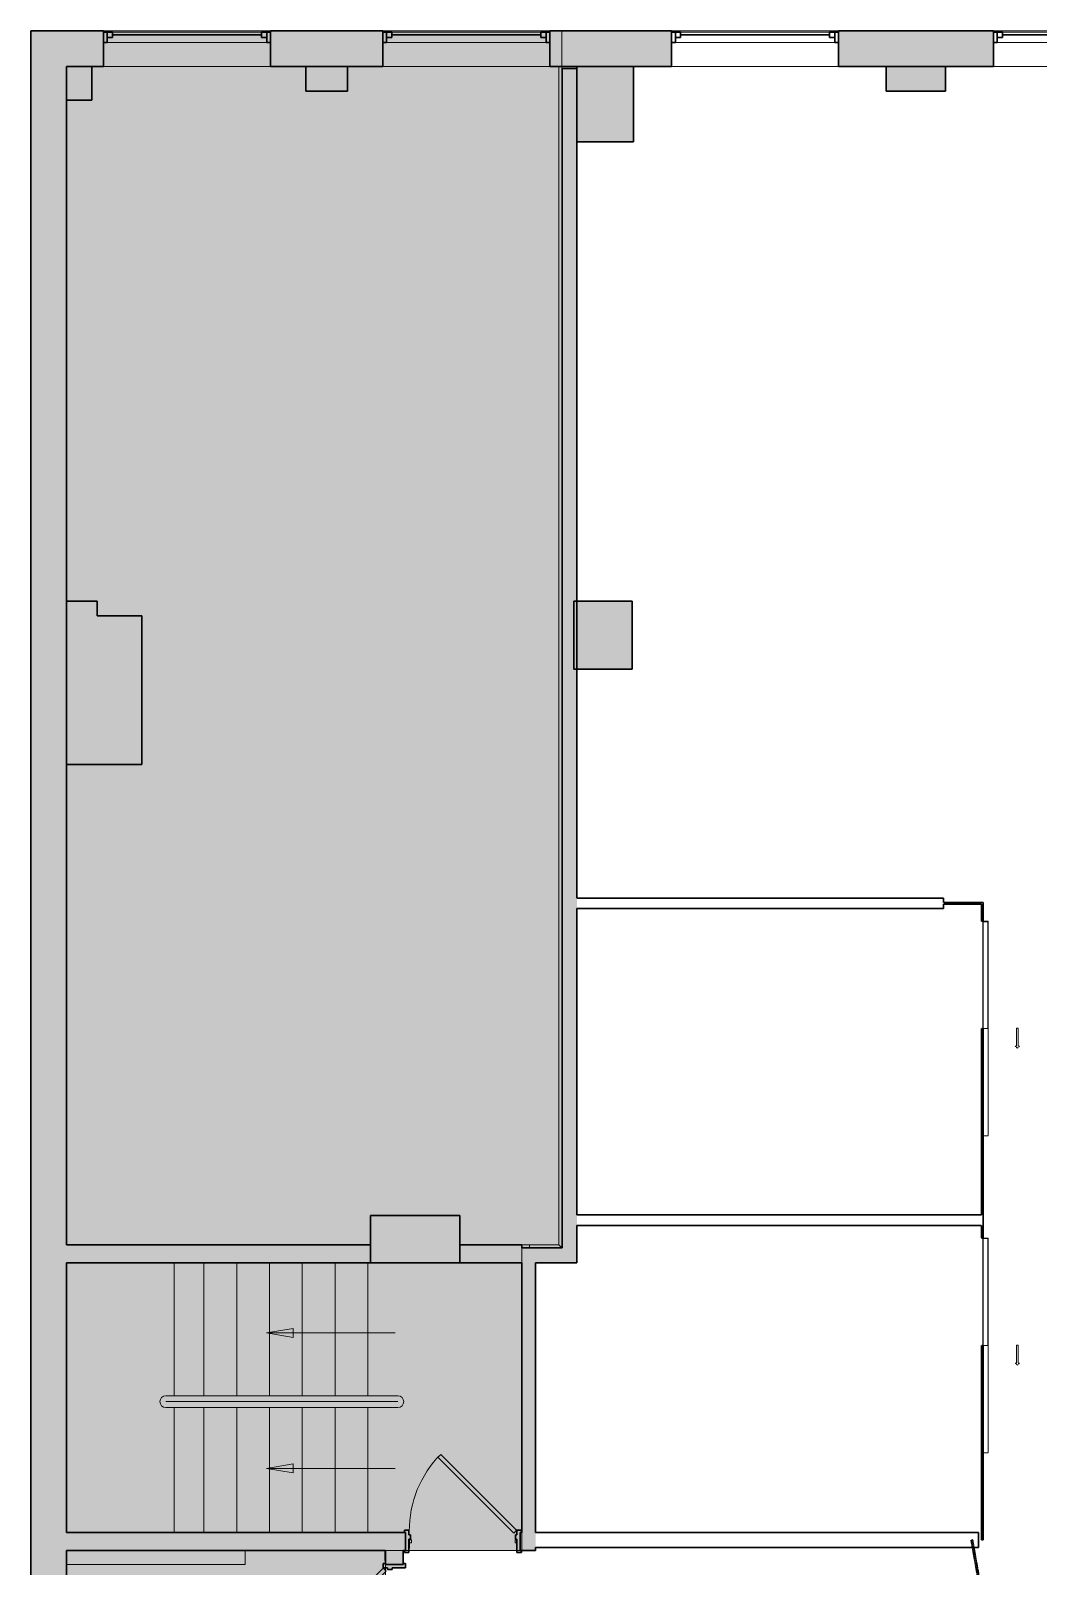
# Model space of a CAD drawing. Header units: inches. Extents: x 624 to 2155, y -334 to 1857.
# Drawn here: x 1524 to 1862, y 1342 to 1857 of the extents above; entities that cross this region are included whole.
import ezdxf

# ---------------------------------------------------------------- set-up
doc = ezdxf.new("R2010")
doc.units = ezdxf.units.IN
doc.header["$MEASUREMENT"] = 0
doc.linetypes.add('Demolished', pattern=[0.1875, 0.125, -0.0625])
for name, color, linetype, lineweight in [('1600 K ST MEZZANINE_dwg', 8, 'Continuous', 9), ('A-DETL-GENF', 92, 'Continuous', 9), ('A-DETL-THIN', 151, 'Continuous', 9), ('A-DOOR', 31, 'Demolished', 9), ('A-Door-Exst', 7, 'Continuous', 9), ('A-GENM', 13, 'Continuous', 18), ('A-GLAZ', 151, 'Continuous', 18), ('A-WALL', 113, 'Continuous', 18), ('A-Wall-Exst', 7, 'Continuous', 9), ('A-WALL-PATT', 111, 'Continuous', 18), ('I-WALL', 2, 'Continuous', 18), ('XAR$0$AFLST', 7, 'Continuous', 9), ('XAR$0$AWA', 7, 'Continuous', 9)]:
    doc.layers.add(name, color=color, linetype=linetype, lineweight=lineweight)

# ---------------------------------------------------------------- blocks, each defined once
blk = doc.blocks.new('Barn Door - Glass Door - Int-GL1-GLSS-36_ x 84_-6979444-Level MEZZ DEMOLITION')
at = {"layer": 'A-DETL-GENF', "color": 7, "linetype": 'Demolished'}
for p, q in [((17.91, 12), (23.91, 12)), ((17.91, 11.5), (17.91, 12)), ((17.91, 11.5), (23.91, 11.5)), ((23.91, 12.46), (23.91, 12)), ((24.62, 11.75), (23.91, 12.46)), ((24.62, 11.75), (23.91, 11.04)), ((23.91, 11.04), (23.91, 11.5))]:
    blk.add_line(p, q, dxfattribs=at)
at = {"layer": 'A-DOOR', "color": 7}
for p, q in [((-18, 2), (54, 2)), ((-18, 2), (-18, 0.25)), ((-18, 0.25), (54, 0.25)), ((-17.81, 1.87), (18, 1.87)), ((-17.81, 1.87), (-17.81, 0.12)), ((18, 0.12), (-17.81, 0.12)), ((18, 1.87), (18, 0.12)), ((54, 2), (54, 0.25))]:
    blk.add_line(p, q, dxfattribs=at)
blk = doc.blocks.new('1600 K ST MEZZANINE_dwg-7073454-Level MEZZ DEMOLITION')
at = {"lineweight": 9}
for points in [[(1895.71, 1418.7), (1886.71, 1420.2), (1895.71, 1421.7)], [(1895.71, 1373.26), (1886.71, 1374.76), (1895.71, 1376.26)]]:
    blk.add_hatch(color=256, dxfattribs=at).paths.add_polyline_path(points, flags=0)
for p, q in [((1886.71, 1420.2), (1895.71, 1421.7)), ((1895.71, 1421.7), (1895.71, 1418.7)), ((1886.71, 1420.2), (1929.87, 1420.2)), ((1895.71, 1418.7), (1886.71, 1420.2)), ((1886.71, 1374.76), (1895.71, 1376.26)), ((1895.71, 1376.26), (1895.71, 1373.26)), ((1886.71, 1374.76), (1929.87, 1374.76)), ((1895.71, 1373.26), (1886.71, 1374.76))]:
    blk.add_line(p, q, dxfattribs=at)
at = {"layer": 'A-Door-Exst', "flags": 128}
for points in [[(1934.5, 1348.03), (1934.72, 1348.03), (1934.72, 1351.03)], [(1970.75, 1348.03), (1970.72, 1348.03), (1970.72, 1351.03)]]:
    blk.add_lwpolyline(points, dxfattribs=at)
for points in [[(1934.72, 1350.78), (1935.35, 1350.78), (1935.35, 1349.78), (1934.72, 1349.78)], [(1970.72, 1350.78), (1970.1, 1350.78), (1970.1, 1349.78), (1970.72, 1349.78)]]:
    blk.add_lwpolyline(points, close=True, dxfattribs=at)
at = {"layer": 'A-Wall-Exst'}
for p, q in [((1976.99, 1353.28), (1976.99, 1443.7)), ((1976.99, 1347.28), (1976.99, 1348.28))]:
    blk.add_line(p, q, dxfattribs=at)
at = {"layer": 'A-Wall-Exst', "flags": 128}
for points in [[(1984.83, 1844.85), (1984.83, 1449.7), (1974.99, 1449.7), (1972.36, 1449.7)], [(1926.43, 1347.28), (1926.43, 1343.88), (1926.63, 1343.88)]]:
    blk.add_lwpolyline(points, dxfattribs=at)
at = {"layer": 'A-WALL-PATT', "color": 7, "lineweight": 9}
for p, q in [((1984.83, 1449.7), (1985.83, 1448.7)), ((1985.83, 1448.7), (1984.83, 1449.7)), ((1926.63, 1343.88), (1926.43, 1343.88))]:
    blk.add_line(p, q, dxfattribs=at)
at = {"layer": 'A-WALL-PATT', "color": 7, "lineweight": 9, "flags": 128}
blk.add_lwpolyline([(1974.99, 1448.7), (1974.99, 1449.7)], close=True, dxfattribs=at)
at = {"layer": 'XAR$0$AFLST'}
for p, q in [((1855.75, 1399.16), (1855.75, 1443.7)), ((1865.75, 1399.16), (1865.75, 1443.7)), ((1876.75, 1443.7), (1876.75, 1399.16)), ((1887.75, 1443.7), (1887.75, 1399.16)), ((1898.75, 1443.7), (1898.75, 1399.16)), ((1909.75, 1443.7), (1909.75, 1399.16)), ((1920.75, 1443.7), (1920.75, 1399.16)), ((1930.79, 1399.16), (1852.97, 1399.16)), ((1930.79, 1397.16), (1852.97, 1397.16)), ((1852.97, 1395.16), (1930.79, 1395.16)), ((1855.75, 1395.16), (1855.75, 1353.28)), ((1865.75, 1395.16), (1865.75, 1353.28)), ((1876.75, 1395.16), (1876.75, 1353.28)), ((1887.75, 1395.16), (1887.75, 1353.28)), ((1898.75, 1395.16), (1898.75, 1353.28)), ((1909.75, 1395.16), (1909.75, 1353.28)), ((1920.75, 1395.16), (1920.75, 1353.28))]:
    blk.add_line(p, q, dxfattribs=at)
for centre, start, end in [((1852.97, 1397.16), 90, 270), ((1930.79, 1397.16), 270, 90)]:
    blk.add_arc(centre, 2, start, end, dxfattribs=at)
at = {"layer": 'XAR$0$AWA', "flags": 128}
blk.add_lwpolyline([(1819.63, 1342.51), (1879.63, 1342.51), (1879.63, 1347.28)], dxfattribs=at)
blk = doc.blocks.new('Door - Single - Solid Door EXSITING-7822681-Level MEZZ DEMOLITION')
at = {"layer": 'A-DOOR', "linetype": 'Continuous', "lineweight": 18}
h = blk.add_hatch(color=10, dxfattribs=at)
h.paths.add_polyline_path([(-15.63, 3.66), (-15.63, 2.91), (-15.26, 2.91), (-15.26, -3.09), (-15.63, -3.09), (-15.63, -3.84), (-14.13, -3.84), (-14.13, -2.34), (-13.63, -2.34), (-13.63, -0.84), (-14.13, -0.84), (-14.13, 3.66), (-15.26, 3.66)], flags=0)
h.paths.add_polyline_path([(23.62, 3.66), (22.12, 3.66), (22.12, -0.84), (21.62, -0.84), (21.62, -2.34), (22.12, -2.34), (22.12, -3.84), (23.62, -3.84), (23.62, -3.09), (23.24, -3.09), (23.24, 2.91), (23.62, 2.91)], flags=0)
at = {"layer": 'A-DOOR', "color": 8, "linetype": 'Continuous', "lineweight": 30}
for p, q in [((-15.63, 3.66), (-14.13, 3.66)), ((-15.63, 2.91), (-15.63, 3.66)), ((-14.13, 3.66), (-14.13, -0.84)), ((22.12, 3.66), (23.62, 3.66)), ((22.12, -0.84), (22.12, 3.66)), ((23.62, 3.66), (23.62, 2.91)), ((-15.63, -3.84), (-15.63, -3.09)), ((-14.13, -3.84), (-15.63, -3.84)), ((-14.13, -0.84), (-13.63, -0.84)), ((-14.13, -2.34), (-14.13, -3.84)), ((-13.63, -2.34), (-14.13, -2.34)), ((-13.03, -2.87), (-14.01, -3.84)), ((-14.01, -3.84), (11.45, -29.29)), ((-13.63, -0.84), (-13.63, -2.34)), ((12.42, -28.32), (-13.03, -2.87)), ((21.62, -0.84), (22.12, -0.84)), ((21.62, -2.34), (21.62, -0.84)), ((22.12, -2.34), (21.62, -2.34)), ((22.12, -3.84), (22.12, -2.34)), ((23.62, -3.84), (22.12, -3.84)), ((23.62, -3.09), (23.62, -3.84)), ((11.45, -29.29), (12.42, -28.32))]:
    blk.add_line(p, q, dxfattribs=at)
at = {"layer": 'A-DOOR', "linetype": 'Continuous'}
blk.add_arc((-14.01, -3.84), 36, 315, 0.5, dxfattribs=at)
blk = doc.blocks.new('Door - Single - Solid Door 2_6-7274854-Level MEZZ DEMOLITION')
at = {"layer": 'A-DOOR', "linetype": 'Continuous', "lineweight": 18}
h = blk.add_hatch(color=10, dxfattribs=at)
h.paths.add_polyline_path([(20.62, -3.84), (20.62, -3.09), (20.24, -3.09), (20.24, 2.91), (20.62, 2.91), (20.62, 3.66), (19.12, 3.66), (19.12, -0.84), (18.62, -0.84), (18.62, -2.34), (19.12, -2.34), (19.12, -3.84), (20.24, -3.84)], flags=0)
h.paths.add_polyline_path([(-10.63, -2.34), (-10.63, -0.84), (-11.13, -0.84), (-11.13, 3.66), (-12.63, 3.66), (-12.63, 2.91), (-12.26, 2.91), (-12.26, -3.09), (-12.63, -3.09), (-12.63, -3.84), (-11.13, -3.84), (-11.13, -2.34)], flags=0)
at = {"layer": 'A-DOOR', "color": 8, "linetype": 'Continuous', "lineweight": 30}
for p, q in [((-12.63, 3.66), (-11.13, 3.66)), ((-12.63, 2.91), (-12.63, 3.66)), ((-11.13, 3.66), (-11.13, -0.84)), ((19.12, 3.66), (20.62, 3.66)), ((19.12, -0.84), (19.12, 3.66)), ((20.62, 3.66), (20.62, 2.91)), ((-12.63, -3.84), (-12.63, -3.09)), ((-11.13, -3.84), (-12.63, -3.84)), ((-11.13, -0.84), (-10.63, -0.84)), ((-11.13, -2.34), (-11.13, -3.84)), ((-10.63, -2.34), (-11.13, -2.34)), ((-10.03, -2.87), (-11.01, -3.84)), ((-11.01, -3.84), (10.21, -25.05)), ((-10.63, -0.84), (-10.63, -2.34)), ((11.18, -24.08), (-10.03, -2.87)), ((18.62, -0.84), (19.12, -0.84)), ((18.62, -2.34), (18.62, -0.84)), ((19.12, -2.34), (18.62, -2.34)), ((19.12, -3.84), (19.12, -2.34)), ((20.62, -3.84), (19.12, -3.84)), ((20.62, -3.09), (20.62, -3.84)), ((10.21, -25.05), (11.18, -24.08))]:
    blk.add_line(p, q, dxfattribs=at)
at = {"layer": 'A-DOOR', "linetype": 'Continuous'}
blk.add_arc((-11.01, -3.84), 30, 315, 0.5, dxfattribs=at)
blk = doc.blocks.new('Generic Models 1 - Generic Models 1-7194762-Level MEZZ DEMOLITION')
at = {"layer": 'A-GENM', "lineweight": 9}
h = blk.add_hatch(color=7, dxfattribs=at)
h.paths.add_polyline_path([(2190.28, 1049.66), (2200.38, 1049.66), (2200.38, 1062.93), (2173, 1062.93), (2173, 1049.66)], flags=0)
h.paths.add_polyline_path([(2200.38, 1262.58), (2200.38, 1270.53), (2176.63, 1270.53), (2176.63, 1262.58)], flags=0)
h.paths.add_polyline_path([(2367.13, 1346.73), (2374.63, 1346.73), (2374.63, 1365.98), (2367.13, 1365.98)], flags=0)
h.paths.add_polyline_path([(1921.63, 1443.7), (1951.63, 1443.7), (1951.63, 1459.54), (1921.63, 1459.54), (1921.63, 1448.7)], flags=0)
h.paths.add_polyline_path([(2184.63, 1445.23), (2205.63, 1445.23), (2205.63, 1459.73), (2184.63, 1459.73)], flags=0)
h.paths.add_polyline_path([(2367.63, 1446.22), (2374.63, 1446.22), (2374.63, 1459.73), (2367.63, 1459.73), (2367.63, 1452.47)], flags=0)
h.paths.add_polyline_path([(1819.63, 1610.85), (1844.88, 1610.85), (1844.88, 1660.6), (1829.88, 1660.6), (1829.88, 1665.6), (1819.63, 1665.6), (1819.63, 1643.59)], flags=0)
h.paths.add_polyline_path([(2365.13, 1630.31), (2374.63, 1630.31), (2374.63, 1681.1), (2365.13, 1681.1), (2365.13, 1643.59)], flags=0)
h.paths.add_polyline_path([(1994.4, 1642.75), (2009.38, 1642.75), (2009.38, 1665.6), (1990.88, 1665.6), (1990.88, 1642.75)], flags=0)
h.paths.add_polyline_path([(2224.38, 1646.48), (2224.38, 1665.6), (2205.88, 1665.6), (2205.88, 1646.48)], flags=0)
h.paths.add_polyline_path([(1990.88, 1819.62), (2009.88, 1819.62), (2009.88, 1844.85), (1990.83, 1844.85), (1990.83, 1844.2), (1990.88, 1844.2)], flags=0)
h.paths.add_polyline_path([(2232.75, 1833.6), (2232.75, 1844.85), (2205.88, 1844.85), (2205.88, 1833.6)], flags=0)
h.paths.add_polyline_path([(1819.63, 1833.6), (1828.13, 1833.6), (1828.13, 1844.85), (1819.63, 1844.85)], flags=0)
h.paths.add_polyline_path([(2366, 1836.23), (2374.63, 1836.23), (2374.63, 1844.85), (2356.63, 1844.85), (2356.63, 1836.23)], flags=0)
h.paths.add_polyline_path([(2094.6, 1836.6), (2114.57, 1836.6), (2114.57, 1844.85), (2094.6, 1844.85), (2094.6, 1844.2)], flags=0)
h.paths.add_polyline_path([(1899.93, 1836.6), (1913.9, 1836.6), (1913.9, 1844.85), (1899.93, 1844.85)], flags=0)
at = {"layer": 'A-GENM', "color": 8, "lineweight": 30}
for p, q in [((1828.13, 1844.85), (1819.63, 1844.85)), ((1819.63, 1844.85), (1819.63, 1833.6)), ((1828.13, 1833.6), (1828.13, 1844.85)), ((1913.9, 1844.85), (1899.93, 1844.85)), ((1899.93, 1844.85), (1899.93, 1836.6)), ((1913.9, 1836.6), (1913.9, 1844.85)), ((2009.88, 1844.85), (1990.83, 1844.85)), ((1990.83, 1844.85), (1990.83, 1819.62)), ((2009.88, 1819.62), (2009.88, 1844.85)), ((2114.57, 1844.85), (2094.6, 1844.85)), ((2094.6, 1844.85), (2094.6, 1836.6)), ((2114.57, 1836.6), (2114.57, 1844.85)), ((1819.63, 1833.6), (1828.13, 1833.6)), ((1899.93, 1836.6), (1913.9, 1836.6)), ((2094.6, 1836.6), (2114.57, 1836.6)), ((1990.83, 1819.62), (2009.88, 1819.62)), ((1829.88, 1665.6), (1819.63, 1665.6)), ((1819.63, 1665.6), (1819.63, 1610.85)), ((1829.88, 1660.6), (1829.88, 1665.6)), ((2009.38, 1665.6), (1989.88, 1665.6)), ((1989.88, 1665.6), (1989.88, 1642.75)), ((2009.38, 1642.75), (2009.38, 1665.6)), ((1844.88, 1660.6), (1829.88, 1660.6)), ((1844.88, 1610.85), (1844.88, 1660.6)), ((1989.88, 1642.75), (2009.38, 1642.75)), ((1819.63, 1610.85), (1844.88, 1610.85)), ((1921.63, 1459.54), (1921.63, 1443.7)), ((1951.63, 1459.54), (1921.63, 1459.54)), ((1951.63, 1443.7), (1951.63, 1459.54)), ((1921.63, 1443.7), (1951.63, 1443.7))]:
    blk.add_line(p, q, dxfattribs=at)
blk = doc.blocks.new('Window-Double-Hung - 48_ X 48_-7273519-Level MEZZ DEMOLITION')
at = {"layer": 'A-GLAZ'}
for p, q in [((-28, 6), (28, 6)), ((28, -6), (-28, -6))]:
    blk.add_line(p, q, dxfattribs=at)
at = {"layer": 'A-GLAZ', "color": 8, "lineweight": 30}
for p, q in [((-28, -6), (-28, 6)), ((28, 6), (28, -6)), ((-28, -2), (-26.75, -2)), ((-26.75, -5.5), (-26.75, -2)), ((-26.75, -3.75), (-25, -3.75)), ((-25, -5.5), (-25, -3.75)), ((-25, -4.625), (25, -4.625)), ((25, -5.5), (25, -3.75)), ((26.75, -3.75), (25, -3.75)), ((26.75, -2), (28, -2)), ((26.75, -5.5), (26.75, -2)), ((-28, -5.5), (-25, -5.5)), ((25, -5.5), (28, -5.5))]:
    blk.add_line(p, q, dxfattribs=at)
at = {"layer": 'A-GLAZ', "lineweight": 9}
for p, q in [((-26.75, -2), (26.75, -2)), ((-25, -5.5), (25, -5.5))]:
    blk.add_line(p, q, dxfattribs=at)
blk = doc.blocks.new('Window-Double-Hung - 48_ X 48_-7273517-Level MEZZ DEMOLITION')
at = {"layer": 'A-GLAZ', "color": 8, "lineweight": 30}
for p, q in [((-28, 6), (-28, -6)), ((-28, 5.5), (-25, 5.5)), ((-26.75, 5.5), (-26.75, 2)), ((-25, 5.5), (-25, 3.75)), ((25, 5.5), (28, 5.5)), ((25, 5.5), (25, 3.75)), ((26.75, 5.5), (26.75, 2)), ((28, -6), (28, 6)), ((-28, 2), (-26.75, 2)), ((-26.75, 3.75), (-25, 3.75)), ((-25, 4.625), (25, 4.625)), ((26.75, 3.75), (25, 3.75)), ((26.75, 2), (28, 2))]:
    blk.add_line(p, q, dxfattribs=at)
at = {"layer": 'A-GLAZ'}
for p, q in [((28, 6), (-28, 6)), ((-28, -6), (28, -6))]:
    blk.add_line(p, q, dxfattribs=at)
at = {"layer": 'A-GLAZ', "lineweight": 9}
for p, q in [((-25, 5.5), (25, 5.5)), ((-26.75, 2), (26.75, 2))]:
    blk.add_line(p, q, dxfattribs=at)
blk = doc.blocks.new('Window-Double-Hung - 48_ X 48_-V1-Level MEZZ DEMOLITION')
at = {"layer": 'A-GLAZ', "color": 8, "lineweight": 30}
for p, q in [((-28, 6), (-28, -6)), ((-28, 5.5), (-25, 5.5)), ((-26.75, 5.5), (-26.75, 2)), ((-25, 5.5), (-25, 3.75)), ((25, 5.5), (28, 5.5)), ((25, 5.5), (25, 3.75)), ((26.75, 5.5), (26.75, 2)), ((28, -6), (28, 6)), ((-28, 2), (-26.75, 2)), ((-26.75, 3.75), (-25, 3.75)), ((-25, 4.625), (25, 4.625)), ((26.75, 3.75), (25, 3.75)), ((26.75, 2), (28, 2))]:
    blk.add_line(p, q, dxfattribs=at)
at = {"layer": 'A-GLAZ'}
for p, q in [((28, 6), (-28, 6)), ((-28, -6), (28, -6))]:
    blk.add_line(p, q, dxfattribs=at)
at = {"layer": 'A-GLAZ', "lineweight": 9}
for p, q in [((-25, 5.5), (25, 5.5)), ((-26.75, 2), (26.75, 2))]:
    blk.add_line(p, q, dxfattribs=at)

msp = doc.modelspace()

# ---------------------------------------------------------------- hatches: boundary and pattern name
at = {"layer": 'A-DETL-GENF'}
h = msp.add_hatch(color=9, dxfattribs=at)
h.paths.add_polyline_path([(1702.63, 937.92), (1713.66, 937.92), (1711.19, 969.25), (1696.31, 969.25), (1696.31, 968.5), (1694.81, 968.5), (1694.81, 970), (1694.31, 970), (1694.31, 971.5), (1694.81, 971.5), (1694.81, 975.25), (1658.56, 975.25), (1658.56, 971.5), (1659.06, 971.5), (1659.06, 970), (1658.56, 970), (1658.56, 968.5), (1657.06, 968.5), (1657.06, 969.25), (1536.44, 969.25), (1536.44, 937.92), (1698.55, 937.92)], flags=0)
h.paths.add_polyline_path([(1719.68, 937.92), (1837.6, 937.92), (1835.91, 971.38), (1717.04, 971.38), (1717.21, 969.25)], flags=0)
h.paths.add_polyline_path([(2066.87, 937.92), (2154.72, 937.92), (2154.72, 1207.73), (2128.64, 1207.73), (2128.64, 1061.08), (2128.89, 1061.08), (2128.89, 1041.2), (2098.51, 1041.2), (2098.51, 995.15), (1863.44, 995.15), (1863.44, 937.92), (2066.28, 937.92)], flags=0)
h.paths.add_polyline_path([(1855.07, 937.92), (1857.44, 937.92), (1857.44, 968.38), (1842.07, 968.38), (1843.61, 937.92), (1853.4, 937.92)], flags=0)
h.paths.add_polyline_path([(1858.97, 974.38), (1859.94, 974.38), (1859.94, 995.15), (1856.19, 995.15), (1856.19, 974.38), (1857.44, 974.38)], flags=0)
h.paths.add_polyline_path([(1646.44, 975.25), (1646.44, 977.63), (1645.69, 977.63), (1645.69, 979.13), (1647.19, 979.13), (1647.19, 979.63), (1648.69, 979.63), (1648.69, 979.13), (1652.44, 979.13), (1652.44, 1009.38), (1648.69, 1009.38), (1648.69, 1008.88), (1647.19, 1008.88), (1647.19, 1009.38), (1645.69, 1009.38), (1645.69, 1010.88), (1646.44, 1010.88), (1646.44, 1025.33), (1627.94, 1025.33), (1627.94, 1041.58), (1632.94, 1041.58), (1632.94, 1133.08), (1536.44, 1133.08), (1536.44, 975.25), (1645.69, 975.25)], flags=0)
h.paths.add_polyline_path([(1652.44, 1041.58), (1728.44, 1041.58), (1728.44, 1074.08), (1726.44, 1074.08), (1726.44, 1095.2), (1728.44, 1095.2), (1728.44, 1095.45), (1726.44, 1095.45), (1726.44, 1116.58), (1728.44, 1116.58), (1728.44, 1184.58), (1726.44, 1184.58), (1726.44, 1205.7), (1728.44, 1205.7), (1728.44, 1205.95), (1726.44, 1205.95), (1726.44, 1227.08), (1728.44, 1227.08), (1728.44, 1258.73), (1638.94, 1258.73), (1638.94, 1154.95), (1727.44, 1154.95), (1727.44, 1146.95), (1638.94, 1146.95), (1638.94, 1041.58), (1646.44, 1041.58)], flags=0)
h.paths.add_polyline_path([(1616.25, 1137.08), (1632.94, 1137.08), (1632.94, 1160.68), (1536.44, 1160.68), (1536.44, 1137.08), (1541.29, 1137.08)], flags=0)
h.paths.add_polyline_path([(1620.76, 1164.68), (1632.94, 1164.68), (1632.94, 1258.73), (1628.44, 1258.73), (1628.44, 1275.92), (1643.44, 1275.92), (1643.44, 1309.66), (1642.69, 1309.66), (1642.69, 1311.16), (1643.44, 1311.16), (1643.44, 1341.41), (1642.69, 1341.41), (1642.69, 1342.91), (1643.44, 1342.91), (1643.44, 1347.28), (1536.44, 1347.28), (1536.44, 1164.68), (1542.12, 1164.68)], flags=0)
h.paths.add_polyline_path([(1690.44, 1264.73), (1728.44, 1264.73), (1728.44, 1296.45), (1692.92, 1296.45), (1692.92, 1295.7), (1691.42, 1295.7), (1691.42, 1301.2), (1690.92, 1301.2), (1690.92, 1302.7), (1691.42, 1302.7), (1691.42, 1303.45), (1661.17, 1303.45), (1661.17, 1302.7), (1661.67, 1302.7), (1661.67, 1301.2), (1661.17, 1301.2), (1661.17, 1295.7), (1659.67, 1295.7), (1659.67, 1296.45), (1649.44, 1296.45), (1649.44, 1275.92), (1690.44, 1275.92)], flags=0)
h.paths.add_polyline_path([(1687.56, 1347.28), (1687.56, 1351.03), (1687.06, 1351.03), (1687.06, 1352.53), (1687.56, 1352.53), (1687.56, 1354.03), (1689.06, 1354.03), (1689.06, 1353.28), (1689.17, 1353.28), (1689.17, 1443.7), (1536.44, 1443.7), (1536.44, 1353.28), (1649.81, 1353.28), (1649.81, 1354.03), (1651.31, 1354.03), (1651.31, 1352.53), (1651.81, 1352.53), (1651.81, 1351.03), (1651.31, 1351.03), (1651.31, 1347.28), (1683.48, 1347.28)], flags=0)
h.paths.add_polyline_path([(1689.17, 1448.7), (1702.64, 1448.7), (1702.64, 1844.85), (1698.57, 1844.85), (1698.57, 1856.85), (1642.57, 1856.85), (1642.57, 1844.85), (1630.71, 1844.85), (1630.71, 1836.6), (1616.74, 1836.6), (1616.74, 1844.85), (1604.87, 1844.85), (1604.87, 1856.85), (1548.87, 1856.85), (1548.87, 1844.85), (1544.94, 1844.85), (1544.94, 1833.6), (1536.44, 1833.6), (1536.44, 1665.6), (1546.69, 1665.6), (1546.69, 1660.6), (1561.69, 1660.6), (1561.69, 1610.85), (1536.44, 1610.85), (1536.44, 1449.7), (1638.44, 1449.7), (1638.44, 1459.54), (1668.44, 1459.54), (1668.44, 1449.7), (1689.17, 1449.7), (1689.17, 1448.86)], flags=0)
at = {"layer": 'A-WALL-PATT', "lineweight": 9}
for points in [[(1536.44, 937.92), (1536.44, 1856.85), (1524.44, 1856.85), (1524.44, 937.92), (1535.49, 937.92)], [(1702.69, 1448.7), (1707.69, 1448.7), (1707.69, 1844.2), (1702.69, 1844.2), (1702.69, 1449.7)], [(1536.44, 1443.7), (1638.44, 1443.7), (1638.44, 1449.7), (1536.44, 1449.7)], [(1689.17, 1443.7), (1689.17, 1449.7), (1668.44, 1449.7), (1668.44, 1443.7)], [(1693.79, 1347.28), (1693.79, 1448.7), (1689.17, 1448.7), (1689.17, 1347.28), (1692.54, 1347.28)], [(1702.69, 1443.7), (1707.69, 1443.7), (1707.69, 1448.7), (1693.79, 1448.7), (1693.79, 1443.7), (1702.47, 1443.7)]]:
    msp.add_hatch(color=7, dxfattribs=at).paths.add_polyline_path(points, flags=0)
h = msp.add_hatch(color=7, dxfattribs=at)
h.paths.add_polyline_path([(1707.69, 1844.85), (1739.45, 1844.85), (1739.45, 1856.85), (1698.57, 1856.85), (1698.57, 1844.85), (1702.69, 1844.85)], flags=0)
h.paths.add_polyline_path([(1604.87, 1844.85), (1642.57, 1844.85), (1642.57, 1856.85), (1604.87, 1856.85)], flags=0)
h.paths.add_polyline_path([(2091.44, 1844.85), (2103.44, 1844.85), (2103.44, 1856.85), (2032.87, 1856.85), (2032.87, 1844.85)], flags=0)
h.paths.add_polyline_path([(1976.87, 1844.85), (1976.87, 1856.85), (1903.44, 1856.85), (1903.44, 1844.85)], flags=0)
h.paths.add_polyline_path([(1795.45, 1844.85), (1847.44, 1844.85), (1847.44, 1856.85), (1795.45, 1856.85)], flags=0)
h.paths.add_polyline_path([(1548.87, 1844.85), (1548.87, 1856.85), (1536.44, 1856.85), (1536.44, 1844.85)], flags=0)
h = msp.add_hatch(color=7, dxfattribs=at)
h.paths.add_polyline_path([(1688.69, 1347.28), (1689.17, 1347.28), (1689.17, 1353.28), (1688.69, 1353.28), (1688.69, 1348.28)], flags=0)
h.paths.add_polyline_path([(1650.19, 1347.28), (1650.19, 1353.28), (1536.44, 1353.28), (1536.44, 1347.28), (1649.44, 1347.28)], flags=0)
h = msp.add_hatch(color=7, dxfattribs=at)
h.paths.add_polyline_path([(1649.44, 1275.92), (1649.44, 1310.03), (1643.44, 1310.03), (1643.44, 1275.92)], flags=0)
h.paths.add_polyline_path([(1643.44, 1342.53), (1649.44, 1342.53), (1649.44, 1347.28), (1643.44, 1347.28)], flags=0)

# ---------------------------------------------------------------- linework, layer by layer
at = {"layer": 'A-DETL-THIN'}
for p, q in [((1702.64, 1856.85), (1524.44, 1856.85)), ((1524.44, 1856.85), (1524.44, 937.92)), ((1702.64, 1448.7), (1702.64, 1856.85)), ((1689.23, 1347.28), (1689.23, 1448.7)), ((1689.23, 1448.7), (1702.64, 1448.7)), ((1643.44, 1303.45), (1643.44, 1347.28)), ((1643.44, 1347.28), (1689.23, 1347.28))]:
    msp.add_line(p, q, dxfattribs=at)
at = {"layer": 'A-WALL', "color": 8, "lineweight": 30}
for p, q in [((1638.44, 1449.7), (1536.44, 1449.7)), ((1638.44, 1443.7), (1638.44, 1449.7)), ((1689.17, 1449.7), (1668.44, 1449.7)), ((1668.44, 1449.7), (1668.44, 1443.7)), ((1689.17, 1448.7), (1689.17, 1449.7)), ((1693.79, 1448.7), (1689.17, 1448.7)), ((1536.44, 1443.7), (1638.44, 1443.7)), ((1668.44, 1443.7), (1689.17, 1443.7)), ((1689.17, 1443.7), (1689.17, 1353.28)), ((1693.79, 1353.28), (1693.79, 1443.7)), ((1650.19, 1353.28), (1536.44, 1353.28)), ((1650.19, 1347.28), (1650.19, 1353.28)), ((1689.17, 1353.28), (1688.69, 1353.28)), ((1688.69, 1353.28), (1688.69, 1347.28)), ((1536.44, 1347.28), (1643.44, 1347.28)), ((1643.44, 1347.28), (1643.44, 1342.53)), ((1649.44, 1347.28), (1650.19, 1347.28)), ((1649.44, 1342.53), (1649.44, 1347.28)), ((1688.69, 1347.28), (1693.79, 1347.28)), ((1693.79, 1347.28), (1693.79, 1348.28)), ((1643.44, 1342.53), (1649.44, 1342.53))]:
    msp.add_line(p, q, dxfattribs=at)
at = {"layer": 'I-WALL', "color": 8, "lineweight": 30}
for p, q in [((1548.87, 1856.85), (1524.44, 1856.85)), ((1524.44, 1856.85), (1524.44, 937.92)), ((1642.57, 1856.85), (1604.87, 1856.85)), ((1739.45, 1856.85), (1698.57, 1856.85)), ((1847.44, 1856.85), (1795.45, 1856.85)), ((1536.44, 1844.85), (1548.87, 1844.85)), ((1536.44, 1449.7), (1536.44, 1844.85)), ((1604.87, 1844.85), (1642.57, 1844.85)), ((1698.57, 1844.85), (1739.45, 1844.85)), ((1707.69, 1844.2), (1702.69, 1844.2)), ((1702.69, 1844.2), (1702.69, 1448.7)), ((1707.69, 1566.03), (1707.69, 1844.2)), ((1795.45, 1844.85), (1847.44, 1844.85)), ((1707.69, 1459.78), (1707.69, 1562.53)), ((1707.69, 1443.7), (1707.69, 1456.28)), ((1702.69, 1448.7), (1693.79, 1448.7)), ((1536.44, 1353.28), (1536.44, 1443.7)), ((1693.79, 1443.7), (1707.69, 1443.7)), ((1536.44, 975.25), (1536.44, 1347.28))]:
    msp.add_line(p, q, dxfattribs=at)
at = {"layer": 'I-WALL', "color": 250, "linetype": 'Demolished', "lineweight": 30}
for p, q in [((1830.69, 1566.03), (1707.69, 1566.03)), ((1830.69, 1564.53), (1830.69, 1566.03)), ((1707.69, 1562.53), (1830.69, 1562.53)), ((1843.94, 1564.53), (1830.69, 1564.53)), ((1830.69, 1562.53), (1830.69, 1564.03)), ((1830.69, 1564.03), (1843.44, 1564.03)), ((1843.44, 1564.03), (1843.44, 1558.28)), ((1843.94, 1558.28), (1843.94, 1564.53)), ((1843.44, 1558.28), (1843.94, 1558.28)), ((1843.81, 1522.28), (1843.44, 1522.28)), ((1843.44, 1522.28), (1843.44, 1459.78)), ((1843.94, 1452.03), (1843.94, 1522.28)), ((1843.44, 1459.78), (1707.69, 1459.78)), ((1707.69, 1456.28), (1843.44, 1456.28)), ((1843.44, 1456.28), (1843.44, 1452.03)), ((1843.44, 1452.03), (1843.94, 1452.03)), ((1843.81, 1416.03), (1843.44, 1416.03)), ((1843.44, 1416.03), (1843.44, 1350.78)), ((1843.94, 1350.78), (1843.94, 1416.03)), ((1842.44, 1353.28), (1693.79, 1353.28)), ((1840.41, 1350.83), (1839.92, 1350.74)), ((1839.92, 1350.74), (1846.2, 1315.13)), ((1846.69, 1315.22), (1840.41, 1350.83)), ((1842.44, 1348.28), (1842.44, 1353.28)), ((1843.44, 1350.78), (1843.94, 1350.78)), ((1693.79, 1348.28), (1842.44, 1348.28))]:
    msp.add_line(p, q, dxfattribs=at)

# ---------------------------------------------------------------- block references
at = {"layer": '1600 K ST MEZZANINE_dwg', "color": 7}
msp.add_blockref('1600 K ST MEZZANINE_dwg-7073454-Level MEZZ DEMOLITION', (-283.19, 0), dxfattribs=at)
at = {"layer": 'A-DOOR', "color": 7, "rotation": 269.9999999999998}
for p in [(1843.69, 1540.28), (1843.69, 1434.03)]:
    msp.add_blockref('Barn Door - Glass Door - Int-GL1-GLSS-36_ x 84_-6979444-Level MEZZ DEMOLITION', p, dxfattribs=at)
at = {"layer": 'A-DOOR', "linetype": 'Continuous', "lineweight": 18}
for name, p, rotation in [('Door - Single - Solid Door EXSITING-7822681-Level MEZZ DEMOLITION', (1673.43, 1350.2), 180), ('Door - Single - Solid Door 2_6-7274854-Level MEZZ DEMOLITION', (1646.53, 1330.28), 270)]:
    msp.add_blockref(name, p, dxfattribs=dict(at, rotation=rotation))
at = {"layer": 'A-GENM', "lineweight": 9}
msp.add_blockref('Generic Models 1 - Generic Models 1-7194762-Level MEZZ DEMOLITION', (-283.19, 0), dxfattribs=at)
at = {"layer": 'A-GLAZ', "rotation": 180}
msp.add_blockref('Window-Double-Hung - 48_ X 48_-7273519-Level MEZZ DEMOLITION', (1576.87, 1850.85), dxfattribs=at)
at = {"layer": 'A-GLAZ'}
for name, p in [('Window-Double-Hung - 48_ X 48_-7273517-Level MEZZ DEMOLITION', (1670.57, 1850.85)), ('Window-Double-Hung - 48_ X 48_-V1-Level MEZZ DEMOLITION', (1767.45, 1850.85)), ('Window-Double-Hung - 48_ X 48_-V1-Level MEZZ DEMOLITION', (1875.44, 1850.85))]:
    msp.add_blockref(name, p, dxfattribs=at)

doc.saveas('drawing.dxf')
